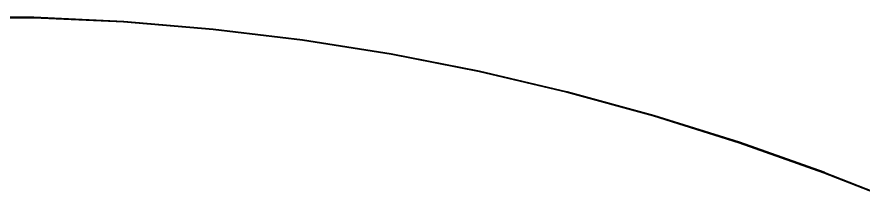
# Model space of a CAD drawing. Extents: x 38 to 192, y -155 to -33.
# Drawn here: x 115.22 to 154.11, y -147.67 to -138.97 of the extents above; entities that cross this region are included whole.
import ezdxf

# ---------------------------------------------------------------- set-up
doc = ezdxf.new("R2010")
doc.units = 0
doc.layers.add('BLACK', color=7, linetype='CONTINUOUS')

msp = doc.modelspace()

# ---------------------------------------------------------------- linework, layer by layer
at = {"layer": 'BLACK', "linetype": 'CONTINUOUS'}
for p, q in [((116, -139.019), (42.9988, -139.025)), ((43.0028, -138.975), (116.001, -138.969)), ((120.125, -139.214), (116, -139.019)), ((116.001, -138.969), (116.002, -138.97)), ((116.002, -138.97), (120.127, -139.164)), ((124.24, -139.56), (120.125, -139.214)), ((120.127, -139.164), (120.128, -139.165)), ((120.128, -139.165), (120.128, -139.165)), ((120.128, -139.165), (120.128, -139.165)), ((120.128, -139.165), (124.244, -139.511)), ((128.339, -140.057), (124.24, -139.56)), ((124.244, -139.511), (124.245, -139.511)), ((124.245, -139.511), (124.245, -139.511)), ((124.245, -139.511), (124.245, -139.511)), ((124.245, -139.511), (128.346, -140.007)), ((128.346, -140.007), (128.346, -140.007)), ((128.346, -140.007), (128.347, -140.007)), ((128.347, -140.007), (128.347, -140.007)), ((128.347, -140.007), (132.426, -140.654)), ((132.418, -140.703), (128.339, -140.057)), ((136.47, -141.499), (132.418, -140.703)), ((132.426, -140.654), (132.427, -140.654)), ((132.427, -140.654), (132.427, -140.654)), ((132.427, -140.654), (132.427, -140.654)), ((132.427, -140.654), (136.481, -141.45)), ((140.491, -142.442), (136.47, -141.499)), ((136.481, -141.45), (136.481, -141.45)), ((136.481, -141.45), (136.481, -141.45)), ((136.481, -141.45), (136.481, -141.45)), ((136.481, -141.45), (140.503, -142.394)), ((144.474, -143.532), (140.491, -142.442)), ((140.503, -142.394), (140.503, -142.394)), ((140.503, -142.394), (140.504, -142.394)), ((140.504, -142.394), (140.504, -142.394)), ((140.504, -142.394), (144.488, -143.484)), ((144.488, -143.484), (144.488, -143.484)), ((144.488, -143.484), (144.489, -143.484)), ((144.489, -143.484), (144.489, -143.484)), ((144.489, -143.484), (148.43, -144.72)), ((148.415, -144.768), (144.474, -143.532)), ((152.307, -146.146), (148.415, -144.768)), ((148.43, -144.72), (148.431, -144.72)), ((148.431, -144.72), (148.431, -144.72)), ((148.431, -144.72), (148.431, -144.72)), ((148.431, -144.72), (152.324, -146.099)), ((156.147, -147.667), (152.307, -146.146)), ((152.324, -146.099), (152.325, -146.1)), ((152.325, -146.1), (152.325, -146.1)), ((152.325, -146.1), (152.325, -146.1)), ((152.325, -146.1), (156.166, -147.621))]:
    msp.add_line(p, q, dxfattribs=at)

doc.saveas('drawing.dxf')
